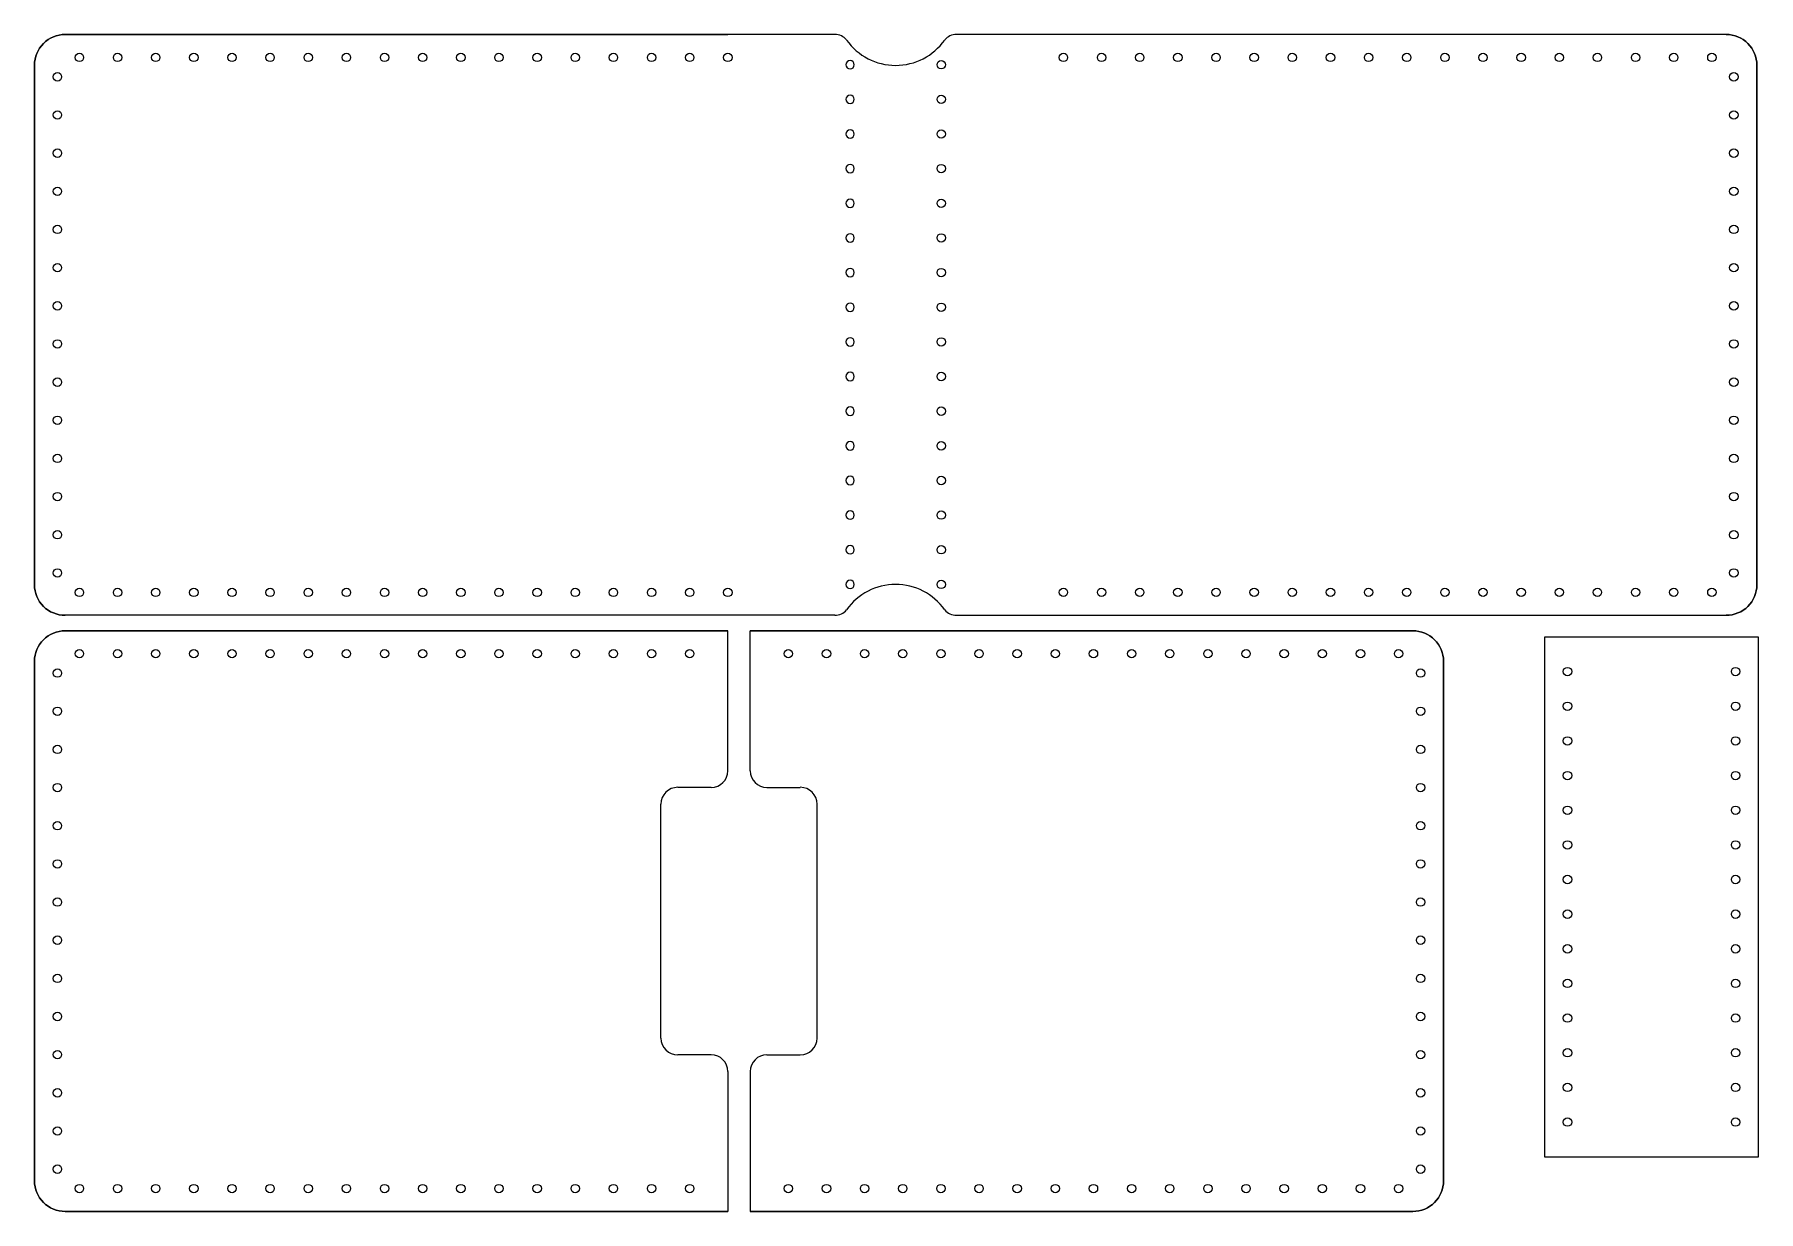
# Model space of a CAD drawing. Header units: millimetres. Extents: x 39 to 265, y 51 to 205.
import ezdxf

# ---------------------------------------------------------------- set-up
doc = ezdxf.new("R2010")
doc.units = ezdxf.units.MM
doc.layers.add('PDF _карман', color=7, linetype='Continuous')

# ---------------------------------------------------------------- blocks, each defined once
blk = doc.blocks.new('*U47')
blk.add_circle((0, 0), 0.55)
blk = doc.blocks.new('*U49')
at = {"color": 0, "linetype": 'ByBlock', "lineweight": -2, "transparency": 16777216, "rotation": 90}
for p in [(150.17, 136.5), (150.17, 131.97), (150.17, 127.43), (150.17, 122.9), (150.17, 118.36), (150.17, 113.83), (150.17, 109.3), (150.17, 104.76), (150.17, 100.23), (150.17, 95.7), (150.17, 91.16), (150.17, 86.63), (150.17, 82.09), (150.17, 77.56), (150.17, 73.03), (150.17, 68.49)]:
    blk.add_blockref('*U47', p, dxfattribs=at)
blk = doc.blocks.new('*U50')
blk.add_circle((0, 0), 0.55)
blk = doc.blocks.new('*U51')
at = {"color": 0, "linetype": 'ByBlock', "lineweight": -2, "transparency": 16777216, "rotation": 90}
for p in [(150.17, 136.5), (150.17, 131.97), (150.17, 127.43), (150.17, 122.9), (150.17, 118.36), (150.17, 113.83), (150.17, 109.3), (150.17, 104.76), (150.17, 100.23), (150.17, 95.7), (150.17, 91.16), (150.17, 86.63), (150.17, 82.09), (150.17, 77.56), (150.17, 73.03), (150.17, 68.49)]:
    blk.add_blockref('*U50', p, dxfattribs=at)
blk = doc.blocks.new('*U52')
blk.add_circle((0, 0), 0.55)
blk = doc.blocks.new('*U53')
at = {"color": 0, "linetype": 'ByBlock', "lineweight": -2, "transparency": 16777216}
for p in [(174.92, 137.45), (179.91, 137.45), (184.91, 137.45), (189.9, 137.45), (194.9, 137.45), (199.89, 137.45), (204.88, 137.45), (209.88, 137.45), (214.87, 137.45), (219.86, 137.45), (224.86, 137.45), (229.85, 137.45), (234.84, 137.45), (239.84, 137.45), (244.83, 137.45), (249.82, 137.45), (254.82, 137.45), (259.81, 137.45)]:
    blk.add_blockref('*U52', p, dxfattribs=at)
for p, rotation in [((262.69, 134.91), 270), ((262.69, 129.92), 270), ((262.69, 124.92), 270), ((262.69, 119.93), 270), ((262.69, 114.94), 270), ((262.69, 109.94), 270), ((262.69, 104.95), 270), ((262.69, 99.96), 270), ((262.69, 94.96), 270), ((262.69, 89.97), 270), ((262.69, 84.98), 270), ((262.69, 79.98), 270), ((262.69, 74.99), 270), ((262.69, 70), 270), ((174.92, 67.46), 180), ((179.91, 67.46), 180), ((184.91, 67.46), 180), ((189.9, 67.46), 180), ((194.9, 67.46), 180), ((199.89, 67.46), 180), ((204.88, 67.46), 180), ((209.88, 67.46), 180), ((214.87, 67.46), 180), ((219.86, 67.46), 180), ((224.86, 67.46), 180), ((229.85, 67.46), 180), ((234.84, 67.46), 180), ((239.84, 67.46), 180), ((244.83, 67.46), 180), ((249.82, 67.46), 180), ((254.82, 67.46), 180), ((259.81, 67.46), 180)]:
    blk.add_blockref('*U52', p, dxfattribs=dict(at, rotation=rotation))

msp = doc.modelspace()

# ---------------------------------------------------------------- linework, layer by layer
for p, q in [((143.91, 128.54), (129.88, 128.54)), ((129.88, 108.21), (129.88, 126.52)), ((132.81, 108.21), (132.81, 126.52)), ((121.13, 73.21), (121.13, 103.84)), ((127.7, 106.02), (123.32, 106.02)), ((135, 106.02), (139.37, 106.02)), ((141.56, 73.21), (141.56, 103.84)), ((127.7, 71.02), (123.32, 71.02)), ((135, 71.02), (139.37, 71.02)), ((129.88, 68.84), (129.88, 50.53)), ((132.81, 68.84), (132.81, 50.53))]:
    msp.add_line(p, q)
for points in [[(143.91, 204.54), (43.11, 204.54, 0.414214), (39.11, 200.54), (39.11, 132.54, 0.414214), (43.11, 128.54)], [(260.6, 204.54, -0.414214), (264.6, 200.54), (264.6, 132.54, -0.414214), (260.6, 128.54)], [(129.88, 126.52), (43.11, 126.52, 0.414214), (39.11, 122.52), (39.11, 54.53, 0.414214), (43.11, 50.53), (129.88, 50.53)], [(132.81, 126.52), (219.58, 126.52, -0.414214), (223.58, 122.52), (223.58, 54.53, -0.414214), (219.58, 50.53), (132.81, 50.53)]]:
    msp.add_lwpolyline(points, format="xyb")
for points in [[(260.6, 204.54), (159.8, 204.54)], [(159.8, 128.54), (260.6, 128.54)]]:
    msp.add_lwpolyline(points)
for centre in [(44.99, 201.54), (49.99, 201.54), (54.98, 201.54), (59.97, 201.54), (64.97, 201.54), (69.96, 201.54), (74.95, 201.54), (79.95, 201.54), (84.94, 201.54), (89.93, 201.54), (94.93, 201.54), (99.92, 201.54), (104.92, 201.54), (109.91, 201.54), (114.9, 201.54), (119.9, 201.54), (124.89, 201.54), (129.88, 201.54), (42.11, 199), (42.11, 194.01), (42.11, 189.01), (42.11, 184.02), (42.11, 179.03), (42.11, 174.03), (42.11, 169.04), (42.11, 164.05), (42.11, 159.05), (42.11, 154.06), (42.11, 149.07), (42.11, 144.07), (42.11, 139.08), (42.11, 134.08), (44.99, 131.54), (49.99, 131.54), (54.98, 131.54), (59.97, 131.54), (64.97, 131.54), (69.96, 131.54), (74.95, 131.54), (79.95, 131.54), (84.94, 131.54), (89.93, 131.54), (94.93, 131.54), (99.92, 131.54), (104.92, 131.54), (109.91, 131.54), (114.9, 131.54), (119.9, 131.54), (124.89, 131.54), (129.88, 131.54), (44.99, 123.52), (49.99, 123.52), (54.98, 123.52), (59.97, 123.52), (64.97, 123.52), (69.96, 123.52), (74.95, 123.52), (79.95, 123.52), (84.94, 123.52), (89.93, 123.52), (94.93, 123.52), (99.92, 123.52), (104.92, 123.52), (109.91, 123.52), (114.9, 123.52), (119.9, 123.52), (124.89, 123.52), (137.8, 123.52), (142.8, 123.52), (147.79, 123.52), (152.78, 123.52), (157.78, 123.52), (162.77, 123.52), (167.76, 123.52), (172.76, 123.52), (177.75, 123.52), (182.75, 123.52), (187.74, 123.52), (192.73, 123.52), (197.73, 123.52), (202.72, 123.52), (207.71, 123.52), (212.71, 123.52), (217.7, 123.52), (42.11, 120.98), (220.58, 120.98), (239.81, 121.17), (261.82, 121.17), (42.11, 115.99), (220.58, 115.99), (239.81, 116.64), (261.82, 116.64), (42.11, 110.99), (220.58, 110.99), (239.81, 112.1), (261.82, 112.1), (42.11, 106), (220.58, 106), (239.81, 107.57), (261.82, 107.57), (239.81, 103.03), (261.82, 103.03), (42.11, 101.01), (220.58, 101.01), (239.81, 98.5), (261.82, 98.5), (42.11, 96.01), (220.58, 96.01), (239.81, 93.97), (261.82, 93.97), (42.11, 91.02), (220.58, 91.02), (239.81, 89.43), (261.82, 89.43), (42.11, 86.03), (220.58, 86.03), (239.81, 84.9), (261.82, 84.9), (42.11, 81.03), (220.58, 81.03), (239.81, 80.37), (261.82, 80.37), (42.11, 76.04), (220.58, 76.04), (239.81, 75.83), (261.82, 75.83), (42.11, 71.05), (220.58, 71.05), (239.81, 71.3), (261.82, 71.3), (42.11, 66.05), (220.58, 66.05), (239.81, 66.76), (261.82, 66.76), (42.11, 61.06), (220.58, 61.06), (239.81, 62.23), (261.82, 62.23), (42.11, 56.07), (220.58, 56.07), (44.99, 53.53), (49.99, 53.53), (54.98, 53.53), (59.97, 53.53), (64.97, 53.53), (69.96, 53.53), (74.95, 53.53), (79.95, 53.53), (84.94, 53.53), (89.93, 53.53), (94.93, 53.53), (99.92, 53.53), (104.92, 53.53), (109.91, 53.53), (114.9, 53.53), (119.9, 53.53), (124.89, 53.53), (137.8, 53.53), (142.8, 53.53), (147.79, 53.53), (152.78, 53.53), (157.78, 53.53), (162.77, 53.53), (167.76, 53.53), (172.76, 53.53), (177.75, 53.53), (182.75, 53.53), (187.74, 53.53), (192.73, 53.53), (197.73, 53.53), (202.72, 53.53), (207.71, 53.53), (212.71, 53.53), (217.7, 53.53)]:
    msp.add_circle(centre, 0.55)
for centre, radius, start, end in [((143.91, 202.57), 1.98, 39.4719, 90), ((151.85, 208.37), 7.87, 215.3382, 324.6618), ((159.8, 202.57), 1.98, 90, 140.5281), ((151.85, 124.71), 7.87, 35.3382, 144.6618), ((143.91, 130.52), 1.98, 270, 320.5281), ((159.8, 130.52), 1.98, 219.4719, 270), ((127.7, 108.21), 2.19, 270, 0), ((135, 108.21), 2.19, 180, 270), ((123.32, 103.84), 2.19, 90, 180), ((139.37, 103.84), 2.19, 0, 90), ((123.32, 73.21), 2.19, 180, 270), ((139.37, 73.21), 2.19, 270, 0), ((127.7, 68.84), 2.19, 0, 90), ((135, 68.84), 2.19, 90, 180)]:
    msp.add_arc(centre, radius, start, end)
at = {"layer": 'PDF _карман', "lineweight": 15}
for points in [[(129.88, 128.54), (43.11, 128.54, -0.414214), (39.11, 132.54), (39.11, 200.54, -0.414214), (43.11, 204.54), (129.88, 204.54)], [(173.82, 128.54), (260.6, 128.54, 0.414214), (264.6, 132.54), (264.6, 200.54, 0.414214), (260.6, 204.54), (173.82, 204.54)], [(129.88, 50.53), (43.11, 50.53, -0.414214), (39.11, 54.53), (39.11, 122.52, -0.414214), (43.11, 126.52), (129.88, 126.52)], [(132.81, 50.53), (219.58, 50.53, 0.414214), (223.58, 54.53), (223.58, 122.52, 0.414214), (219.58, 126.52), (132.81, 126.52)]]:
    msp.add_lwpolyline(points, format="xyb", dxfattribs=at)
at = {"layer": 'PDF _карман', "lineweight": 9}
msp.add_lwpolyline([(236.81, 57.7), (264.82, 57.7), (264.82, 125.7), (236.81, 125.7)], close=True, dxfattribs=at)

# ---------------------------------------------------------------- block references
at = {"xscale": -1}
msp.add_blockref('*U51', (296.06, 64.09), dxfattribs=at)
for name, p in [('*U49', (7.65, 64.09)), ('*U53', (-1.1, 64.09))]:
    msp.add_blockref(name, p)

doc.saveas('drawing.dxf')
